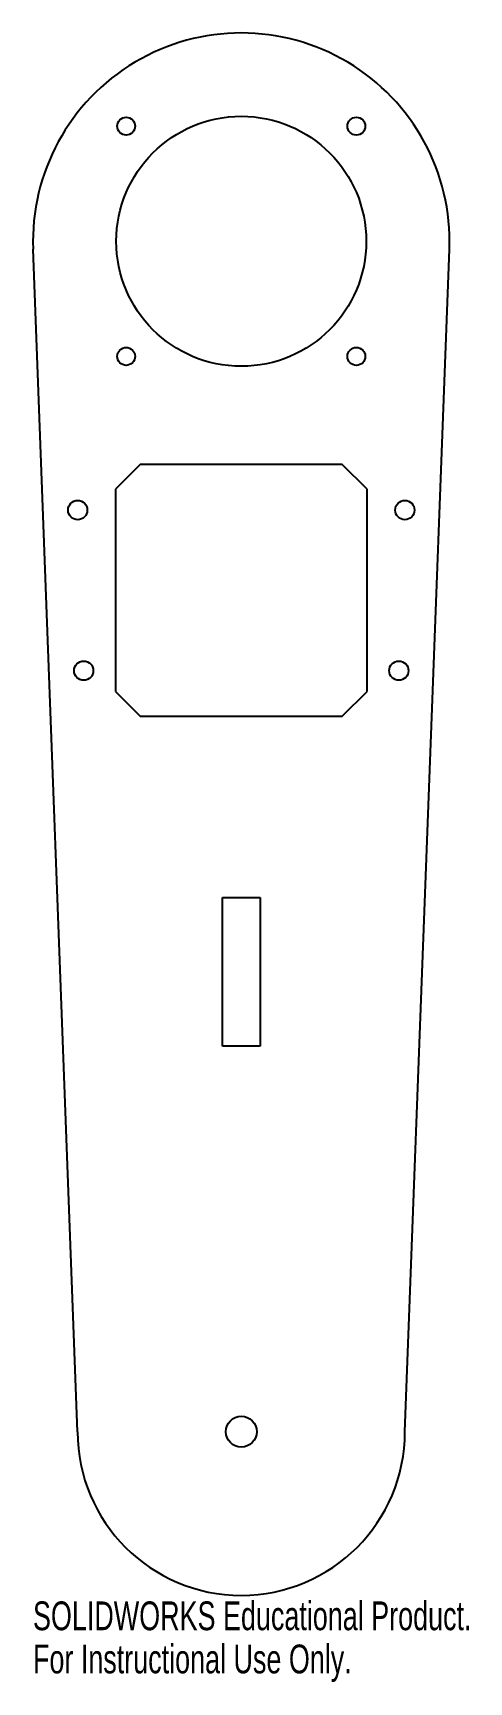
# Model space of a CAD drawing. Header units: millimetres. Extents: x -35 to 38, y -42 to 235.
import ezdxf

# ---------------------------------------------------------------- set-up
doc = ezdxf.new("R2010")
doc.units = ezdxf.units.MM
doc.styles.add('SLDTEXTSTYLE0', font='TXT', dxfattribs={"width": 0.7})

msp = doc.modelspace()

# ---------------------------------------------------------------- linework, layer by layer
at = {"color": 7, "linetype": 'Continuous', "lineweight": 25}
for p, q in [((-27.5, 0), (-34.98, 198.68)), ((27.5, 0), (34.98, 198.68)), ((-16.98, 162.5), (-21.15, 158.33)), ((16.98, 162.5), (-16.98, 162.5)), ((21.15, 158.33), (16.98, 162.5)), ((-21.15, 158.33), (-21.15, 124.37)), ((21.15, 124.37), (21.15, 158.33)), ((-21.15, 124.37), (-16.98, 120.2)), ((16.98, 120.2), (21.15, 124.37)), ((-16.98, 120.2), (16.98, 120.2)), ((-3.17, 89.75), (3.17, 89.75)), ((-3.17, 64.75), (-3.17, 89.75)), ((3.17, 89.75), (3.17, 64.75)), ((3.17, 64.75), (-3.17, 64.75))]:
    msp.add_line(p, q, dxfattribs=at)
for centre, radius in [((0, 200), 21), ((-19.34, 219.34), 1.5), ((19.34, 219.34), 1.5), ((-19.34, 180.66), 1.5), ((19.34, 180.66), 1.5), ((-27.49, 154.84), 1.62), ((27.49, 154.84), 1.62), ((-26.48, 127.86), 1.62), ((26.48, 127.86), 1.62), ((0, 0), 2.6)]:
    msp.add_circle(centre, radius, dxfattribs=at)
for centre, radius, start, end in [((0, 200), 35, 357.8453, 182.1547), ((0, 0), 27.5, 180, 0)]:
    msp.add_arc(centre, radius, start, end, dxfattribs=at)

# ---------------------------------------------------------------- texts
at = {"color": 7, "linetype": 'Continuous', "char_height": 4.8336, "attachment_point": 1, "style": 'SLDTEXTSTYLE0'}
for s, insert in [('SOLIDWORKS Educational Product.', (-35, -28.52)), ('For Instructional Use Only.', (-35, -35.77))]:
    msp.add_mtext(s, dxfattribs=dict(at, insert=insert))

doc.saveas('drawing.dxf')
